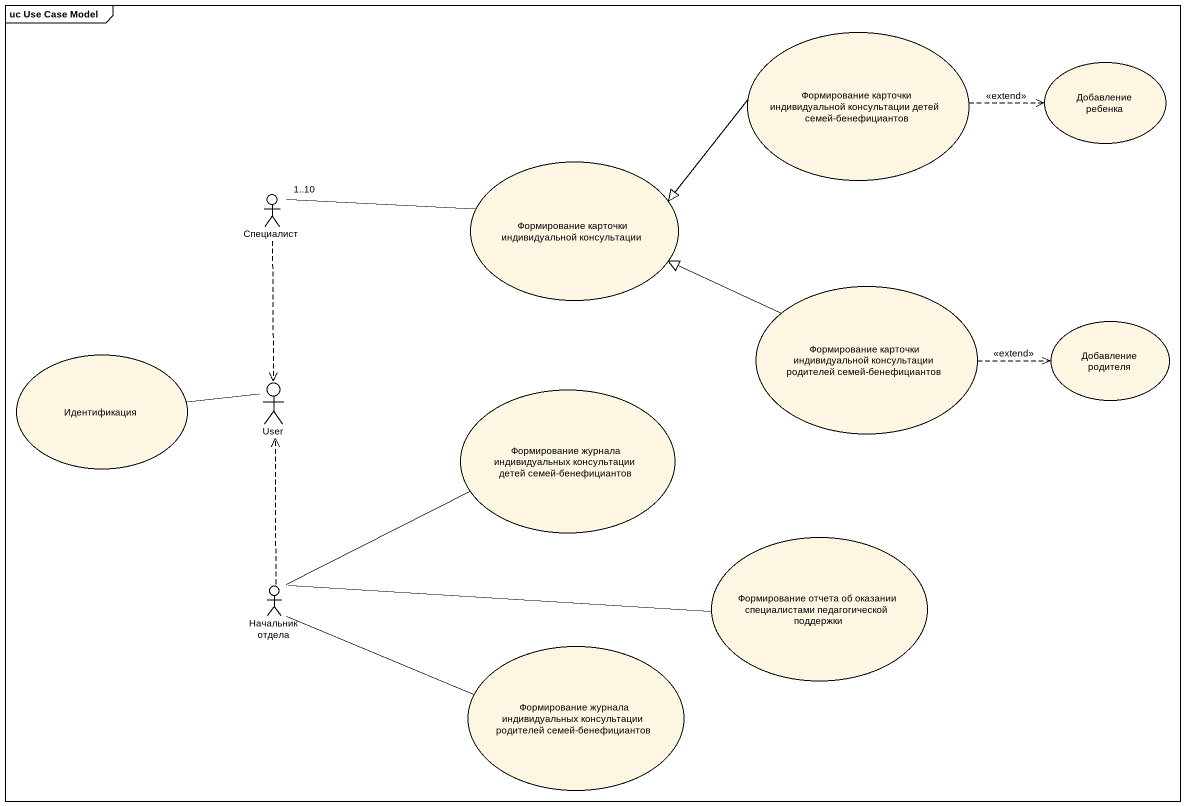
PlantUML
@startuml
mainframe uc Use Case Model
usecase "Формирование карточки индивидуальной консультации детей семей-бенефициантов" as Формирование_карточки
usecase "Добавление ребенка" as Добавление_ребенка
usecase "Формирование карточки индивидуальной консультации" as Формирование_карточки_2
actor Специалист
usecase "Формирование карточки индивидуальной консультации родителей семей-бенефициантов" as Формирование_карточки_3
usecase "Добавление родителя" as Добавление_родителя
usecase Идентификация
actor User
usecase "Формирование журнала индивидуальных консультации детей семей-бенефициантов" as Формирование_журнала
usecase "Формирование отчета об оказании специалистами педагогической поддержки" as Формирование_отчета_об
actor "Начальник отдела" as Начальник_отдела
usecase "Формирование журнала индивидуальных консультации родителей семей-бенефициантов" as Формирование_журнала_2
Формирование_карточки .right.> Добавление_ребенка : <<extend>>
Формирование_карточки -left-|> Формирование_карточки_2
Специалист "1..10" -right- Формирование_карточки_2
Специалист ..> User
Формирование_карточки_3 -left-|> Формирование_карточки_2
Формирование_карточки_3 .right.> Добавление_родителя : <<extend>>
User -left- Идентификация
Начальник_отдела .up.> User
Начальник_отдела -right- Формирование_журнала
Начальник_отдела -right- Формирование_отчета_об
Начальник_отдела -right- Формирование_журнала_2
@enduml
